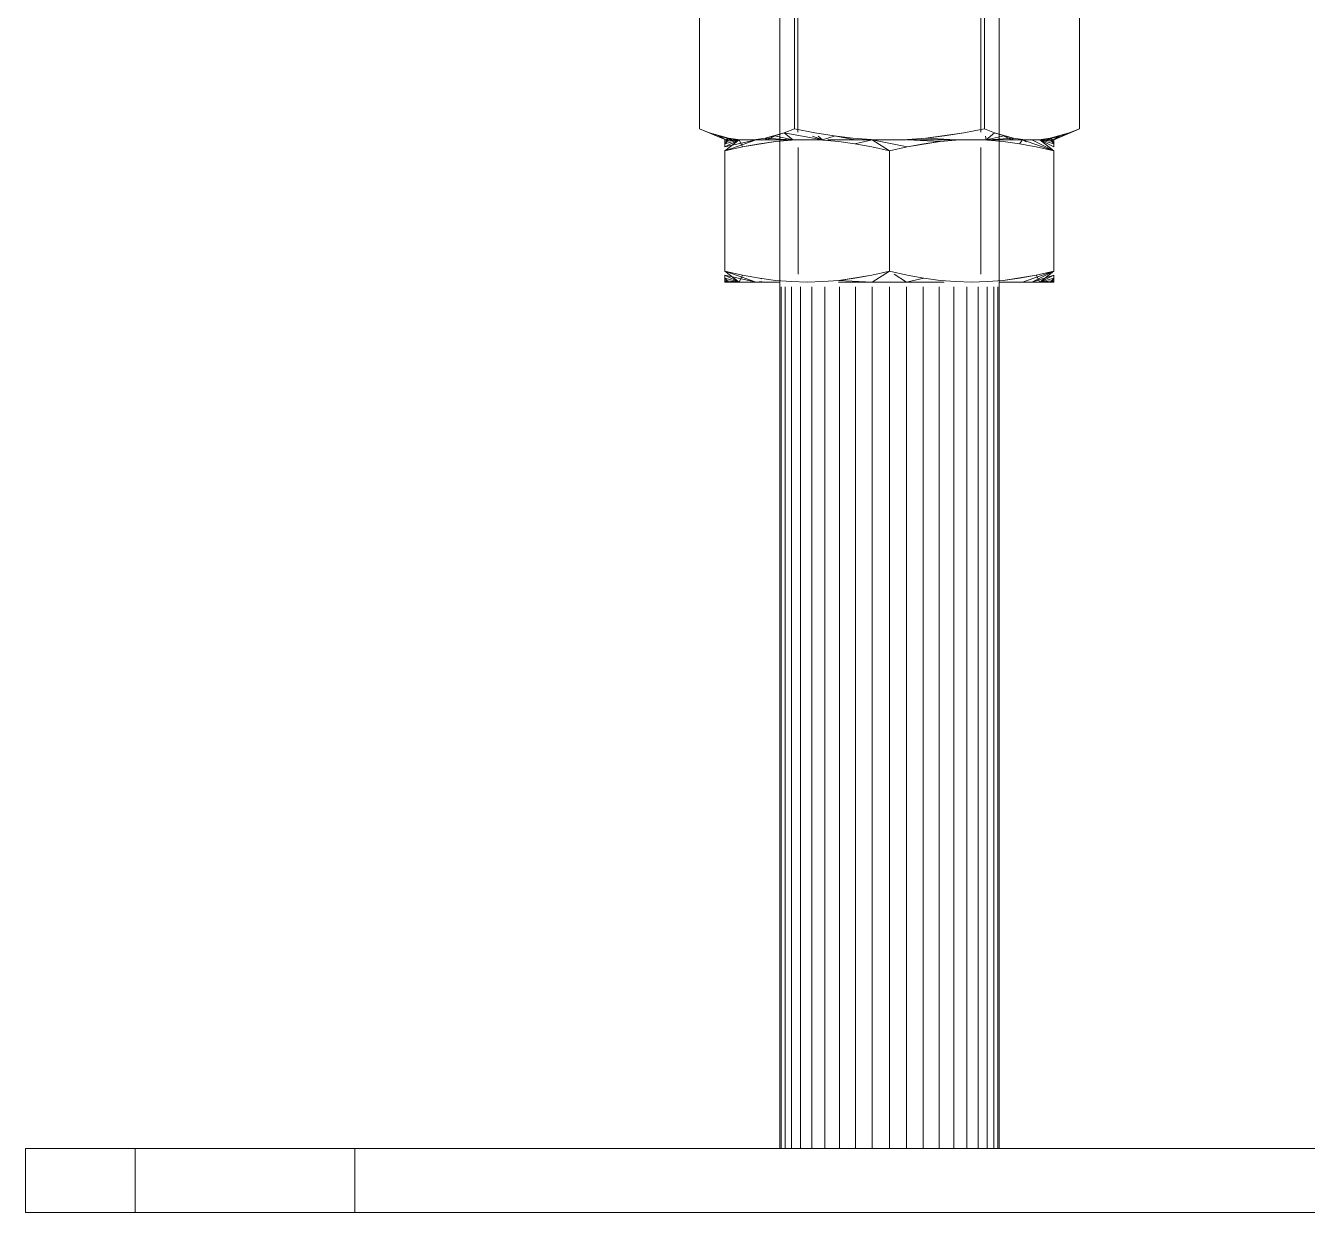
# Model space of a CAD drawing. Header units: centimetres. Extents: x -336 to 16318, y -437 to 1921.
# Drawn here: x 5745.59 to 5753.01, y 94.14 to 101.01 of the extents above; entities that cross this region are included whole.
import ezdxf

# ---------------------------------------------------------------- set-up
doc = ezdxf.new("R2010")
doc.units = ezdxf.units.CM
doc.layers.add('M-EQPM', color=7, linetype='Continuous', lineweight=9)

# ---------------------------------------------------------------- blocks, each defined once
blk = doc.blocks.new('EQ-07-007 - EQ-07-007_dwg_Agrupar_751-1591879-Section 6')
at = {"layer": 'M-EQPM', "color": 136, "true_color": 0x007f7f}
for p, q in [((5749.8175, 100.3472), (5749.6356, 100.2843)), ((5749.7179, 100.3472), (5749.6356, 100.2843)), ((5749.6564, 100.3472), (5749.6356, 100.3472)), ((5749.6356, 100.3472), (5749.6564, 100.3472)), ((5749.6356, 100.3472), (5749.6356, 100.3448)), ((5749.6356, 100.3472), (5749.6356, 100.3448)), ((5749.7179, 100.3472), (5749.6356, 100.2843)), ((5749.8175, 100.3472), (5749.6356, 100.2843)), ((5749.6356, 100.2843), (5749.8175, 100.3472)), ((5749.6356, 100.2843), (5749.8175, 100.3472)), ((5749.6356, 100.3373), (5749.6356, 100.3448)), ((5749.6356, 100.3373), (5749.6356, 100.3448)), ((5749.6356, 100.3074), (5749.6356, 100.3373)), ((5749.6356, 100.325), (5749.6356, 100.3373)), ((5749.6356, 100.3074), (5749.6356, 100.325)), ((5749.7179, 100.3472), (5749.6564, 100.3472)), ((5749.6564, 100.3472), (5749.7179, 100.3472)), ((5749.8175, 100.3472), (5749.7179, 100.3472)), ((5749.7179, 100.3472), (5749.8175, 100.3472)), ((5749.7179, 100.3472), (5749.8175, 100.3472)), ((5749.9508, 100.3472), (5749.8175, 100.3472)), ((5749.9508, 100.3472), (5749.8175, 100.3472)), ((5749.8175, 100.3472), (5749.8495, 100.3444)), ((5751.2254, 100.3472), (5751.3587, 100.3472)), ((5751.3587, 100.3472), (5751.2254, 100.3472)), ((5751.3587, 100.3472), (5751.5406, 100.2843)), ((5751.413, 100.3472), (5751.3587, 100.3472)), ((5751.3587, 100.3472), (5751.4582, 100.3472)), ((5751.4582, 100.3472), (5751.413, 100.3472)), ((5751.413, 100.3472), (5751.5406, 100.2843)), ((5751.413, 100.3472), (5751.5406, 100.2843)), ((5751.4582, 100.3472), (5751.5198, 100.3472)), ((5751.4582, 100.3472), (5751.5406, 100.2843)), ((5751.5198, 100.3472), (5751.4582, 100.3472)), ((5751.4582, 100.3472), (5751.5406, 100.2843)), ((5751.5198, 100.3472), (5751.5406, 100.3472)), ((5751.5406, 100.3472), (5751.5198, 100.3472)), ((5751.5406, 100.3472), (5751.5406, 100.3448)), ((5751.5406, 100.3472), (5751.5406, 100.3448)), ((5751.5406, 100.3373), (5751.5406, 100.3448)), ((5751.5406, 100.3373), (5751.5406, 100.3448)), ((5751.5406, 100.3074), (5751.5406, 100.3373)), ((5751.5406, 100.325), (5751.5406, 100.3373)), ((5751.5406, 100.3074), (5751.5406, 100.325)), ((5749.8175, 99.524), (5749.6356, 99.5869)), ((5749.7179, 99.524), (5749.6356, 99.5869)), ((5751.3587, 99.524), (5751.5406, 99.5869)), ((5751.413, 99.524), (5751.5406, 99.5869)), ((5751.413, 99.524), (5751.5406, 99.5869)), ((5751.4582, 99.524), (5751.5406, 99.5869)), ((5749.7179, 99.524), (5749.6356, 99.5638)), ((5749.6356, 99.5638), (5749.6356, 99.5339)), ((5749.6356, 99.5462), (5749.6356, 99.5638)), ((5749.8175, 99.524), (5749.6356, 99.5638)), ((5749.6356, 99.5339), (5749.6356, 99.5462)), ((5749.6356, 99.5265), (5749.6356, 99.5339)), ((5749.6356, 99.5265), (5749.6356, 99.5339)), ((5749.6356, 99.524), (5749.6356, 99.5265)), ((5749.6356, 99.524), (5749.6356, 99.5265)), ((5749.6564, 99.524), (5749.6356, 99.524)), ((5749.6356, 99.524), (5749.6564, 99.524)), ((5749.7179, 99.524), (5749.6564, 99.524)), ((5749.6564, 99.524), (5749.7179, 99.524)), ((5749.7179, 99.524), (5749.7382, 99.5638)), ((5749.8175, 99.524), (5749.7179, 99.524)), ((5749.7179, 99.524), (5749.8175, 99.524)), ((5749.8175, 99.524), (5749.8495, 99.5268)), ((5749.9508, 99.524), (5749.8175, 99.524)), ((5749.8175, 99.524), (5749.9508, 99.524)), ((5751.2254, 99.524), (5751.3587, 99.524)), ((5751.3587, 99.524), (5751.2254, 99.524)), ((5751.3587, 99.524), (5751.4582, 99.524)), ((5751.413, 99.524), (5751.3587, 99.524)), ((5751.413, 99.524), (5751.5406, 99.5638)), ((5751.4582, 99.524), (5751.413, 99.524)), ((5751.4582, 99.524), (5751.438, 99.5638)), ((5751.4582, 99.524), (5751.5198, 99.524)), ((5751.5198, 99.524), (5751.4582, 99.524)), ((5751.5198, 99.524), (5751.5406, 99.524)), ((5751.5406, 99.524), (5751.5198, 99.524)), ((5751.5406, 99.5638), (5751.5406, 99.5339)), ((5751.5406, 99.5462), (5751.5406, 99.5638)), ((5751.5406, 99.5462), (5751.5406, 99.5638)), ((5751.5406, 99.5339), (5751.5406, 99.5462)), ((5751.5406, 99.5265), (5751.5406, 99.5339)), ((5751.5406, 99.5265), (5751.5406, 99.5339)), ((5751.5406, 99.524), (5751.5406, 99.5265)), ((5751.5406, 99.524), (5751.5406, 99.5265))]:
    blk.add_line(p, q, dxfattribs=at)
at = {"layer": 'M-EQPM', "color": 136, "true_color": 0x007f7f, "flags": 128}
for points in [[(5749.6356, 100.3373), (5749.6356, 100.3447), (5749.6564, 100.3472)], [(5749.6356, 100.325), (5749.6356, 100.3373), (5749.7179, 100.3472), (5749.6356, 100.325), (5749.6356, 100.3074), (5749.7179, 100.3472), (5749.6356, 100.2843)], [(5749.9508, 100.3472), (5749.8175, 100.3472), (5749.7179, 100.3472), (5749.6564, 100.3472), (5749.6356, 100.3472), (5749.6564, 100.3472), (5749.7179, 100.3472), (5749.8175, 100.3472), (5749.9508, 100.3472)], [(5749.8175, 100.3472), (5749.7179, 100.3472), (5749.6356, 100.3074)], [(5749.6356, 100.2843), (5749.7179, 100.3472), (5749.6356, 100.325), (5749.6564, 100.3472), (5749.6356, 100.3373), (5749.6356, 100.325), (5749.6356, 100.3074)], [(5749.6356, 100.3447), (5749.6356, 100.3373), (5749.6564, 100.3472), (5749.6356, 100.3447), (5749.6356, 100.3472), (5749.6356, 100.3447)], [(5751.2254, 100.3472), (5751.3587, 100.3472), (5751.4582, 100.3472), (5751.5198, 100.3472), (5751.5406, 100.3472), (5751.5198, 100.3472), (5751.4582, 100.3472), (5751.413, 100.3472), (5751.3587, 100.3472), (5751.2254, 100.3472)], [(5751.5406, 100.325), (5751.5406, 100.3373), (5751.4582, 100.3472), (5751.5406, 100.325), (5751.5406, 100.3074), (5751.4582, 100.3472), (5751.5406, 100.2843), (5751.3587, 100.3472), (5751.4582, 100.3472)], [(5751.5406, 100.3373), (5751.5406, 100.3447), (5751.5198, 100.3472)], [(5751.5406, 100.3447), (5751.5406, 100.3373), (5751.5198, 100.3472), (5751.5406, 100.3447), (5751.5406, 100.3472), (5751.5406, 100.3447)], [(5749.6356, 99.5869), (5749.7179, 99.524), (5749.7382, 99.5638)], [(5749.6356, 99.5462), (5749.6356, 99.5339), (5749.7179, 99.524), (5749.6356, 99.5462), (5749.6356, 99.5638), (5749.8175, 99.524), (5749.6356, 99.5869)], [(5751.413, 99.524), (5751.5406, 99.5869), (5751.3587, 99.524)], [(5751.438, 99.5638), (5751.4582, 99.524), (5751.5406, 99.5869)], [(5749.6356, 99.5638), (5749.7179, 99.524), (5749.6356, 99.5462), (5749.6564, 99.524)], [(5749.6356, 99.5339), (5749.6356, 99.5265), (5749.6564, 99.524), (5749.6356, 99.5339), (5749.6356, 99.5462), (5749.6356, 99.5638)], [(5749.6356, 99.5265), (5749.6356, 99.5339), (5749.6564, 99.524), (5749.6356, 99.5265), (5749.6356, 99.524), (5749.6356, 99.5265)], [(5749.9508, 99.524), (5749.8175, 99.524), (5749.7179, 99.524), (5749.6564, 99.524), (5749.6356, 99.524), (5749.6564, 99.524), (5749.7179, 99.524), (5749.8175, 99.524), (5749.9508, 99.524)], [(5749.8175, 99.524), (5749.7179, 99.524), (5749.7382, 99.5638)], [(5751.438, 99.5638), (5751.4582, 99.524), (5751.3587, 99.524), (5751.2254, 99.524)], [(5751.2254, 99.524), (5751.3587, 99.524), (5751.413, 99.524), (5751.4582, 99.524), (5751.5198, 99.524), (5751.5406, 99.524), (5751.5198, 99.524), (5751.4582, 99.524), (5751.3587, 99.524)], [(5751.5406, 99.5638), (5751.413, 99.524), (5751.3587, 99.524)], [(5751.4582, 99.524), (5751.5406, 99.5638), (5751.5406, 99.5462), (5751.4582, 99.524), (5751.5406, 99.5339), (5751.5406, 99.5462)], [(5751.5406, 99.5638), (5751.4582, 99.524), (5751.5406, 99.5462), (5751.5198, 99.524), (5751.5406, 99.5339), (5751.5406, 99.5462)], [(5751.5406, 99.5339), (5751.5406, 99.5265), (5751.5198, 99.524)], [(5751.5406, 99.5265), (5751.5406, 99.5339), (5751.5198, 99.524), (5751.5406, 99.5265), (5751.5406, 99.524), (5751.5406, 99.5265)]]:
    blk.add_lwpolyline(points, dxfattribs=at)
for points in [[(5751.5406, 100.2843), (5751.4582, 100.3472), (5751.413, 100.3472)], [(5751.5406, 100.3074), (5751.4582, 100.3472), (5751.5406, 100.325), (5751.5198, 100.3472), (5751.5406, 100.3373), (5751.5406, 100.325)], [(5749.6356, 99.5638), (5749.8175, 99.524), (5749.7179, 99.524)]]:
    blk.add_lwpolyline(points, close=True, dxfattribs=at)
blk = doc.blocks.new('EQ-07-007 - EQ-07-007_dwg_Agrupar_746-1591882-Section 6')
at = {"layer": 'M-EQPM', "color": 253, "true_color": 0x999999}
for p, q in [((5745.5881, 94.1405), (5745.5881, 94.5105)), ((5745.5881, 94.5105), (5755.5881, 94.5105)), ((5755.5881, 94.5105), (5745.5881, 94.5105)), ((5746.2309, 94.5105), (5746.2231, 94.5105)), ((5746.2309, 94.5105), (5746.2231, 94.5105)), ((5746.2231, 94.1405), (5746.2231, 94.5105)), ((5747.4931, 94.5105), (5747.4853, 94.5105)), ((5747.4931, 94.5105), (5747.4853, 94.5105)), ((5747.4931, 94.5105), (5747.4931, 94.1405)), ((5745.5881, 94.1405), (5755.5881, 94.1405)), ((5746.2309, 94.1405), (5746.2231, 94.1405)), ((5746.2309, 94.1405), (5746.2231, 94.1405)), ((5747.4853, 94.1405), (5747.4931, 94.1405)), ((5747.4931, 94.1405), (5747.4853, 94.1405))]:
    blk.add_line(p, q, dxfattribs=at)
at = {"layer": 'M-EQPM', "color": 253, "true_color": 0x999999, "flags": 128}
for points in [[(5755.5881, 94.1405), (5755.5881, 94.5105), (5745.5881, 94.5105), (5745.5881, 94.1405)], [(5745.5881, 94.5105), (5745.5881, 94.1405), (5755.5881, 94.1405), (5745.5881, 94.1405)]]:
    blk.add_lwpolyline(points, dxfattribs=at)
blk = doc.blocks.new('EQ-07-007 - EQ-07-007_dwg_Agrupar_748-1591883-Section 6')
at = {"layer": 'M-EQPM', "color": 136, "true_color": 0x007f7f}
for p, q in [((5749.7179, 100.3472), (5749.6356, 100.2843)), ((5749.6564, 100.3472), (5749.6356, 100.3472)), ((5749.6356, 100.3472), (5749.6564, 100.3472)), ((5749.6356, 100.3472), (5749.6356, 100.3448)), ((5749.6356, 100.3472), (5749.6356, 100.3448)), ((5749.7179, 100.3472), (5749.6356, 100.3074)), ((5749.8175, 100.3472), (5749.6356, 100.2843)), ((5749.8175, 100.3472), (5749.6356, 100.3074)), ((5749.6356, 100.3373), (5749.6356, 100.3448)), ((5749.6356, 100.3373), (5749.6356, 100.3448)), ((5749.6356, 100.3074), (5749.6356, 100.3373)), ((5749.6356, 100.325), (5749.6356, 100.3373)), ((5749.6356, 100.3074), (5749.6356, 100.325)), ((5749.6356, 100.325), (5749.6356, 100.3074)), ((5749.7179, 100.3472), (5749.6564, 100.3472)), ((5749.6564, 100.3472), (5749.7179, 100.3472)), ((5749.8175, 100.3472), (5749.7179, 100.3472)), ((5749.7179, 100.3472), (5749.8175, 100.3472)), ((5749.7179, 100.3472), (5749.7382, 100.3074)), ((5749.7382, 100.3074), (5749.9289, 100.3373)), ((5749.9508, 100.3472), (5749.8175, 100.3472)), ((5749.8175, 100.3472), (5749.9508, 100.3472)), ((5749.8495, 100.3444), (5749.8175, 100.3472)), ((5749.8353, 100.325), (5749.9289, 100.3373)), ((5750.0205, 100.3448), (5749.9289, 100.3373)), ((5750.0205, 100.3447), (5749.9289, 100.3373)), ((5750.1118, 100.3472), (5750.0205, 100.3448)), ((5750.1118, 100.3472), (5750.2032, 100.3448)), ((5750.2948, 100.3373), (5750.2032, 100.3448)), ((5750.2948, 100.3373), (5750.2032, 100.3447)), ((5750.4826, 100.3472), (5750.2938, 100.3472)), ((5750.2938, 100.3472), (5750.4826, 100.3472)), ((5750.3884, 100.325), (5750.2948, 100.3373)), ((5750.3884, 100.325), (5750.4885, 100.3472)), ((5750.4855, 100.3074), (5750.3884, 100.325)), ((5750.4885, 100.3472), (5750.5881, 100.2843)), ((5750.4885, 100.3472), (5750.6877, 100.3472)), ((5750.4885, 100.3472), (5750.6907, 100.3074)), ((5750.6907, 100.3074), (5750.8814, 100.3373)), ((5750.8824, 100.3472), (5750.6936, 100.3472)), ((5750.6936, 100.3472), (5750.8824, 100.3472)), ((5750.8158, 100.3472), (5750.9058, 100.3472)), ((5750.8158, 100.3472), (5750.9058, 100.3472)), ((5750.973, 100.3448), (5750.8814, 100.3373)), ((5750.973, 100.3447), (5750.8814, 100.3373)), ((5751.0643, 100.3472), (5750.973, 100.3448)), ((5751.0643, 100.3472), (5751.1557, 100.3448)), ((5751.2473, 100.3373), (5751.1557, 100.3448)), ((5751.2473, 100.3373), (5751.1557, 100.3447)), ((5751.2254, 100.3472), (5751.3587, 100.3472)), ((5751.3587, 100.3472), (5751.2254, 100.3472)), ((5751.3409, 100.325), (5751.2473, 100.3373)), ((5751.3587, 100.3472), (5751.3409, 100.325)), ((5751.438, 100.3074), (5751.3409, 100.325)), ((5751.3587, 100.3472), (5751.5406, 100.2843)), ((5751.413, 100.3472), (5751.3587, 100.3472)), ((5751.3587, 100.3472), (5751.4582, 100.3472)), ((5751.3803, 100.3364), (5751.3587, 100.3472)), ((5751.4582, 100.3472), (5751.413, 100.3472)), ((5751.413, 100.3472), (5751.5406, 100.2843)), ((5751.413, 100.3472), (5751.5406, 100.2843)), ((5751.4582, 100.3472), (5751.5198, 100.3472)), ((5751.4582, 100.3472), (5751.5406, 100.2843)), ((5751.5198, 100.3472), (5751.4582, 100.3472)), ((5751.4582, 100.3472), (5751.5406, 100.2843)), ((5751.5198, 100.3472), (5751.5406, 100.3472)), ((5751.5406, 100.3472), (5751.5198, 100.3472)), ((5751.5406, 100.3472), (5751.5406, 100.3448)), ((5751.5406, 100.3472), (5751.5406, 100.3448)), ((5751.5406, 100.3373), (5751.5406, 100.3448)), ((5751.5406, 100.3373), (5751.5406, 100.3448)), ((5751.5406, 100.3074), (5751.5406, 100.3373)), ((5751.5406, 100.325), (5751.5406, 100.3373)), ((5751.5406, 100.3074), (5751.5406, 100.325)), ((5749.6356, 100.2843), (5749.7382, 100.3074)), ((5749.6356, 99.5869), (5749.6356, 100.2843)), ((5750.0592, 100.3021), (5750.0592, 99.5692)), ((5750.5881, 100.2843), (5750.4855, 100.3074)), ((5750.5881, 100.2843), (5750.6907, 100.3074)), ((5750.5881, 99.5869), (5750.5881, 100.2843)), ((5751.117, 100.3021), (5751.117, 99.5692)), ((5751.5406, 100.2843), (5751.438, 100.3074)), ((5751.5406, 100.2843), (5751.438, 100.3074)), ((5751.5406, 99.5869), (5751.5406, 100.2843)), ((5749.8175, 99.524), (5749.6356, 99.5869)), ((5749.7179, 99.524), (5749.6356, 99.5869)), ((5749.7179, 99.524), (5749.6356, 99.5869)), ((5749.6356, 99.5869), (5749.7382, 99.5638)), ((5750.5881, 99.5869), (5750.4855, 99.5638)), ((5750.4885, 99.524), (5750.5881, 99.5869)), ((5750.5881, 99.5869), (5750.6907, 99.5638)), ((5750.6877, 99.524), (5750.6149, 99.57)), ((5751.3587, 99.524), (5751.5406, 99.5869)), ((5751.413, 99.524), (5751.5406, 99.5869)), ((5751.413, 99.524), (5751.5406, 99.5869)), ((5751.5406, 99.5869), (5751.438, 99.5638)), ((5751.4582, 99.524), (5751.5406, 99.5869)), ((5749.6356, 99.5339), (5749.6356, 99.5638)), ((5749.6356, 99.5462), (5749.6356, 99.5638)), ((5749.6356, 99.5339), (5749.6356, 99.5462)), ((5749.6356, 99.5265), (5749.6356, 99.5339)), ((5749.6356, 99.5265), (5749.6356, 99.5339)), ((5749.6356, 99.524), (5749.6356, 99.5265)), ((5749.6356, 99.524), (5749.6356, 99.5265)), ((5749.6564, 99.524), (5749.6356, 99.524)), ((5749.6356, 99.524), (5749.6564, 99.524)), ((5749.7179, 99.524), (5749.6564, 99.524)), ((5749.6564, 99.524), (5749.7179, 99.524)), ((5749.7179, 99.524), (5749.7382, 99.5638)), ((5749.8175, 99.524), (5749.7179, 99.524)), ((5749.7179, 99.524), (5749.8175, 99.524)), ((5749.7179, 99.524), (5749.8175, 99.524)), ((5749.8353, 99.5462), (5749.7382, 99.5638)), ((5749.8175, 99.524), (5749.8495, 99.5268)), ((5749.9508, 99.524), (5749.8175, 99.524)), ((5749.8175, 99.524), (5749.9508, 99.524)), ((5749.9289, 99.5339), (5749.8353, 99.5462)), ((5749.8353, 99.5462), (5749.8495, 99.5435)), ((5750.0205, 99.5265), (5749.9289, 99.5339)), ((5749.9289, 99.5339), (5750.0205, 99.5265)), ((5750.1118, 99.524), (5750.0205, 99.5265)), ((5750.1118, 99.524), (5750.2032, 99.5265)), ((5750.2948, 99.5339), (5750.2032, 99.5265)), ((5750.2032, 99.5265), (5750.2948, 99.5339)), ((5750.2938, 99.524), (5750.4885, 99.524)), ((5750.4855, 99.5638), (5750.2948, 99.5339)), ((5750.3884, 99.5462), (5750.2948, 99.5339)), ((5750.2948, 99.5339), (5750.4885, 99.524)), ((5750.4237, 99.524), (5750.3297, 99.524)), ((5750.4237, 99.524), (5750.3297, 99.524)), ((5750.3884, 99.5462), (5750.4855, 99.5638)), ((5750.5217, 99.524), (5750.4237, 99.524)), ((5750.5217, 99.524), (5750.4237, 99.524)), ((5750.6877, 99.524), (5750.4885, 99.524)), ((5750.4885, 99.524), (5750.6877, 99.524)), ((5750.5217, 99.524), (5750.6213, 99.524)), ((5750.6213, 99.524), (5750.5217, 99.524)), ((5750.6213, 99.524), (5750.7202, 99.524)), ((5750.7202, 99.524), (5750.6213, 99.524)), ((5750.6877, 99.524), (5750.8824, 99.524)), ((5750.7878, 99.5462), (5750.6907, 99.5638)), ((5750.7878, 99.5462), (5750.6907, 99.5638)), ((5750.7202, 99.524), (5750.8158, 99.524)), ((5750.8158, 99.524), (5750.7202, 99.524)), ((5750.8814, 99.5339), (5750.7878, 99.5462)), ((5750.8814, 99.5339), (5750.7878, 99.5462)), ((5750.8158, 99.524), (5750.9058, 99.524)), ((5750.9058, 99.524), (5750.8158, 99.524)), ((5750.973, 99.5265), (5750.8814, 99.5339)), ((5750.8814, 99.5339), (5750.973, 99.5265)), ((5751.0643, 99.524), (5750.973, 99.5265)), ((5751.0643, 99.524), (5751.1557, 99.5265)), ((5751.2473, 99.5339), (5751.1557, 99.5265)), ((5751.1557, 99.5265), (5751.2473, 99.5339)), ((5751.2254, 99.524), (5751.3587, 99.524)), ((5751.3587, 99.524), (5751.2254, 99.524)), ((5751.438, 99.5638), (5751.2473, 99.5339)), ((5751.3409, 99.5462), (5751.2473, 99.5339)), ((5751.3587, 99.524), (5751.4582, 99.524)), ((5751.413, 99.524), (5751.3587, 99.524)), ((5751.413, 99.524), (5751.5406, 99.5638)), ((5751.4582, 99.524), (5751.413, 99.524)), ((5751.4582, 99.524), (5751.438, 99.5638)), ((5751.4582, 99.524), (5751.5198, 99.524)), ((5751.5198, 99.524), (5751.4582, 99.524)), ((5751.5198, 99.524), (5751.5406, 99.524)), ((5751.5406, 99.524), (5751.5198, 99.524)), ((5751.5406, 99.5638), (5751.5406, 99.5339)), ((5751.5406, 99.5462), (5751.5406, 99.5638)), ((5751.5406, 99.5462), (5751.5406, 99.5638)), ((5751.5406, 99.5339), (5751.5406, 99.5462)), ((5751.5406, 99.5265), (5751.5406, 99.5339)), ((5751.5406, 99.5265), (5751.5406, 99.5339)), ((5751.5406, 99.524), (5751.5406, 99.5265)), ((5751.5406, 99.524), (5751.5406, 99.5265))]:
    blk.add_line(p, q, dxfattribs=at)
at = {"layer": 'M-EQPM', "color": 136, "true_color": 0x007f7f, "flags": 128}
for points in [[(5749.6356, 100.3074), (5749.7179, 100.3472), (5749.6356, 100.325), (5749.6564, 100.3472), (5749.6356, 100.3373), (5749.6356, 100.325)], [(5749.6356, 100.3373), (5749.6356, 100.3447), (5749.6564, 100.3472)], [(5749.9508, 100.3472), (5749.8175, 100.3472), (5749.7179, 100.3472), (5749.6564, 100.3472), (5749.6356, 100.3472), (5749.6564, 100.3472), (5749.7179, 100.3472), (5749.8175, 100.3472), (5749.9508, 100.3472)], [(5749.6356, 100.325), (5749.6356, 100.3373), (5749.7179, 100.3472), (5749.6356, 100.325), (5749.6356, 100.3074), (5749.8175, 100.3472), (5749.6356, 100.2843)], [(5749.8353, 100.325), (5749.7382, 100.3074), (5749.7179, 100.3472), (5749.6356, 100.2843), (5749.7382, 100.3074), (5749.7179, 100.3472), (5749.8175, 100.3472)], [(5749.6356, 100.3447), (5749.6356, 100.3373), (5749.6564, 100.3472), (5749.6356, 100.3447), (5749.6356, 100.3472), (5749.6356, 100.3447)], [(5750.0205, 100.3447), (5750.1118, 100.3472), (5750.2032, 100.3447)], [(5750.2948, 100.3373), (5750.3884, 100.325), (5750.4855, 100.3074)], [(5750.4885, 100.3472), (5750.6907, 100.3074), (5750.5881, 100.2843), (5750.4885, 100.3472), (5750.6907, 100.3074), (5750.7878, 100.325)], [(5750.6936, 100.3469), (5750.8814, 100.3373), (5750.7878, 100.325)], [(5750.973, 100.3447), (5751.0643, 100.3472), (5751.1557, 100.3447)], [(5751.2254, 100.3472), (5751.3587, 100.3472), (5751.4582, 100.3472), (5751.5198, 100.3472), (5751.5406, 100.3472), (5751.5198, 100.3472), (5751.4582, 100.3472), (5751.413, 100.3472), (5751.3587, 100.3472), (5751.2254, 100.3472)], [(5751.2473, 100.3373), (5751.3409, 100.325), (5751.438, 100.3074)], [(5751.3803, 100.3364), (5751.3587, 100.3472), (5751.3409, 100.325)], [(5751.5406, 100.325), (5751.5406, 100.3373), (5751.4582, 100.3472), (5751.5406, 100.325), (5751.5406, 100.3074), (5751.4582, 100.3472), (5751.5406, 100.2843), (5751.3587, 100.3472), (5751.4582, 100.3472)], [(5751.5406, 100.3373), (5751.5406, 100.3447), (5751.5198, 100.3472)], [(5751.5406, 100.3447), (5751.5406, 100.3373), (5751.5198, 100.3472), (5751.5406, 100.3447), (5751.5406, 100.3472), (5751.5406, 100.3447)], [(5749.7382, 100.3074), (5749.6356, 100.2843), (5749.6356, 99.5869)], [(5749.7382, 99.5638), (5749.6356, 99.5869), (5749.6356, 100.2843)], [(5750.4855, 100.3074), (5750.5881, 100.2843), (5750.6907, 100.3074)], [(5750.6907, 99.5638), (5750.5881, 99.5869), (5750.5881, 100.2843), (5750.5881, 99.5869)], [(5751.438, 99.5638), (5751.5406, 99.5869), (5751.5406, 100.2843), (5751.5406, 99.5869)], [(5749.6356, 99.5462), (5749.6356, 99.5339), (5749.7179, 99.524), (5749.6356, 99.5462), (5749.6356, 99.5638), (5749.7179, 99.524), (5749.6356, 99.5869), (5749.8175, 99.524)], [(5749.6356, 99.5869), (5749.7179, 99.524), (5749.7382, 99.5638)], [(5750.4885, 99.524), (5750.5881, 99.5869), (5750.4855, 99.5638)], [(5750.6149, 99.57), (5750.6877, 99.524), (5750.7878, 99.5462)], [(5751.3409, 99.5462), (5751.438, 99.5638), (5751.4582, 99.524), (5751.5406, 99.5869), (5751.438, 99.5638), (5751.4582, 99.524), (5751.3587, 99.524), (5751.2254, 99.524)], [(5751.413, 99.524), (5751.5406, 99.5869), (5751.3587, 99.524)], [(5749.6564, 99.524), (5749.6356, 99.5462), (5749.7179, 99.524), (5749.6356, 99.5638)], [(5749.6356, 99.5339), (5749.6356, 99.5265), (5749.6564, 99.524), (5749.6356, 99.5339), (5749.6356, 99.5462), (5749.6356, 99.5638)], [(5749.6356, 99.5265), (5749.6356, 99.5339), (5749.6564, 99.524), (5749.6356, 99.5265), (5749.6356, 99.524), (5749.6356, 99.5265)], [(5749.9508, 99.524), (5749.8175, 99.524), (5749.7179, 99.524), (5749.6564, 99.524), (5749.6356, 99.524), (5749.6564, 99.524), (5749.7179, 99.524), (5749.8175, 99.524), (5749.9508, 99.524)], [(5749.8175, 99.524), (5749.7179, 99.524), (5749.7382, 99.5638)], [(5749.9289, 99.5339), (5749.8353, 99.5462), (5749.7382, 99.5638)], [(5750.2032, 99.5265), (5750.1118, 99.524), (5750.0205, 99.5265)], [(5750.8824, 99.524), (5750.6877, 99.524), (5750.4885, 99.524), (5750.2938, 99.524)], [(5751.1557, 99.5265), (5751.0643, 99.524), (5750.973, 99.5265)], [(5751.2254, 99.524), (5751.3587, 99.524), (5751.413, 99.524), (5751.4582, 99.524), (5751.5198, 99.524), (5751.5406, 99.524), (5751.5198, 99.524), (5751.4582, 99.524), (5751.3587, 99.524)], [(5751.5406, 99.5638), (5751.413, 99.524), (5751.3587, 99.524)], [(5751.4582, 99.524), (5751.5406, 99.5638), (5751.5406, 99.5462), (5751.4582, 99.524), (5751.5406, 99.5339), (5751.5406, 99.5462)], [(5751.5406, 99.5638), (5751.4582, 99.524), (5751.5406, 99.5462), (5751.5198, 99.524), (5751.5406, 99.5339), (5751.5406, 99.5462)], [(5751.5406, 99.5339), (5751.5406, 99.5265), (5751.5198, 99.524)], [(5751.5406, 99.5265), (5751.5406, 99.5339), (5751.5198, 99.524), (5751.5406, 99.5265), (5751.5406, 99.524), (5751.5406, 99.5265)]]:
    blk.add_lwpolyline(points, dxfattribs=at)
for points in [[(5749.6356, 100.3074), (5749.8175, 100.3472), (5749.7179, 100.3472)], [(5751.5406, 100.2843), (5751.4582, 100.3472), (5751.413, 100.3472)], [(5751.5406, 100.3074), (5751.4582, 100.3472), (5751.5406, 100.325), (5751.5198, 100.3472), (5751.5406, 100.3373), (5751.5406, 100.325)]]:
    blk.add_lwpolyline(points, close=True, dxfattribs=at)
blk = doc.blocks.new('EQ-07-007 - EQ-07-007_dwg_Agrupar_747-1591886-Section 6')
at = {"layer": 'M-EQPM', "color": 136, "true_color": 0x007f7f}
for p, q in [((5749.9531, 101.1705), (5749.9531, 94.5105)), ((5751.2231, 101.1705), (5751.2231, 94.5105)), ((5749.9531, 99.4969), (5749.9531, 94.5105)), ((5749.9531, 94.5105), (5749.9531, 99.4969)), ((5749.9609, 99.4969), (5749.9609, 94.5105)), ((5749.9609, 94.5105), (5749.9609, 99.4969)), ((5749.9609, 99.4969), (5749.9609, 94.5105)), ((5749.9842, 99.4969), (5749.9842, 94.5105)), ((5749.9842, 94.5105), (5749.9842, 99.4969)), ((5749.9842, 99.4969), (5749.9842, 94.5105)), ((5750.0223, 99.4969), (5750.0223, 94.5105)), ((5750.0223, 94.5105), (5750.0223, 99.4969)), ((5750.0223, 99.4969), (5750.0223, 94.5105)), ((5750.0744, 99.4969), (5750.0744, 94.5105)), ((5750.0744, 94.5105), (5750.0744, 99.4969)), ((5750.0744, 99.4969), (5750.0744, 94.5105)), ((5750.1391, 99.4969), (5750.1391, 94.5105)), ((5750.1391, 99.4969), (5750.1391, 94.5105)), ((5750.1391, 94.5105), (5750.1391, 99.4969)), ((5750.2149, 99.4969), (5750.2149, 94.5105)), ((5750.2149, 94.5105), (5750.2149, 99.4969)), ((5750.2149, 99.4969), (5750.2149, 94.5105)), ((5750.2998, 99.4969), (5750.2998, 94.5105)), ((5750.2998, 94.5105), (5750.2998, 99.4969)), ((5750.2998, 99.4969), (5750.2998, 94.5105)), ((5750.3919, 99.4969), (5750.3919, 94.5105)), ((5750.3919, 99.4969), (5750.3919, 94.5105)), ((5750.3919, 94.5105), (5750.3919, 99.4969)), ((5750.4888, 99.4969), (5750.4888, 94.5105)), ((5750.4888, 94.5105), (5750.4888, 99.4969)), ((5750.4888, 99.4969), (5750.4888, 94.5105)), ((5750.5881, 99.4969), (5750.5881, 94.5105)), ((5750.5881, 99.4969), (5750.5881, 94.5105)), ((5750.5881, 94.5105), (5750.5881, 99.4969)), ((5750.6874, 99.4969), (5750.6874, 94.5105)), ((5750.6874, 94.5105), (5750.6874, 99.4969)), ((5750.6874, 99.4969), (5750.6874, 94.5105)), ((5750.7843, 99.4969), (5750.7843, 94.5105)), ((5750.7843, 94.5105), (5750.7843, 99.4969)), ((5750.7843, 99.4969), (5750.7843, 94.5105)), ((5750.8764, 99.4969), (5750.8764, 94.5105)), ((5750.8764, 99.4969), (5750.8764, 94.5105)), ((5750.8764, 94.5105), (5750.8764, 99.4969)), ((5750.9613, 99.4969), (5750.9613, 94.5105)), ((5750.9613, 94.5105), (5750.9613, 99.4969)), ((5750.9613, 99.4969), (5750.9613, 94.5105)), ((5751.0371, 99.4969), (5751.0371, 94.5105)), ((5751.0371, 99.4969), (5751.0371, 94.5105)), ((5751.0371, 94.5105), (5751.0371, 99.4969)), ((5751.1018, 99.4969), (5751.1018, 94.5105)), ((5751.1018, 94.5105), (5751.1018, 99.4969)), ((5751.1018, 99.4969), (5751.1018, 94.5105)), ((5751.1539, 99.4969), (5751.1539, 94.5105)), ((5751.1539, 94.5105), (5751.1539, 99.4969)), ((5751.1539, 99.4969), (5751.1539, 94.5105)), ((5751.192, 99.4969), (5751.192, 94.5105)), ((5751.192, 99.4969), (5751.192, 94.5105)), ((5751.192, 99.4969), (5751.192, 94.5105)), ((5751.2153, 99.4969), (5751.2153, 94.5105)), ((5751.2153, 94.5105), (5751.2153, 99.4969)), ((5751.2153, 94.5105), (5751.2153, 99.4969)), ((5751.2231, 99.4969), (5751.2231, 94.5105)), ((5751.2231, 99.4969), (5751.2231, 94.5105))]:
    blk.add_line(p, q, dxfattribs=at)
blk = doc.blocks.new('EQ-07-007 - EQ-07-007_dwg_Agrupar_752-1591887-Section 6')
at = {"layer": 'M-EQPM', "color": 136, "true_color": 0x007f7f}
for p, q in [((5749.6408, 101.1705), (5749.4882, 101.1075)), ((5749.4882, 101.1075), (5749.5475, 101.1307)), ((5749.4882, 101.1075), (5749.5475, 101.1307)), ((5749.6408, 101.1705), (5749.5475, 101.1307)), ((5749.6408, 101.1705), (5749.5475, 101.1307)), ((5749.5475, 101.1307), (5749.6576, 101.1606)), ((5749.5475, 101.1307), (5749.6036, 101.1482)), ((5749.6036, 101.1482), (5749.5475, 101.1307)), ((5749.6036, 101.1482), (5749.6576, 101.1606)), ((5749.6576, 101.1606), (5749.7105, 101.168)), ((5749.6576, 101.1606), (5749.7105, 101.168)), ((5749.6576, 101.1606), (5749.7105, 101.168)), ((5749.8689, 101.1606), (5749.816, 101.168)), ((5749.8689, 101.1606), (5749.816, 101.168)), ((5749.8689, 101.1606), (5749.816, 101.168)), ((5749.9229, 101.1482), (5749.8689, 101.1606)), ((5749.979, 101.1307), (5749.8689, 101.1606)), ((5749.8803, 101.1705), (5749.9229, 101.1482)), ((5749.979, 101.1307), (5749.9229, 101.1482)), ((5749.9229, 101.1482), (5749.979, 101.1307)), ((5751.1972, 101.1307), (5751.3073, 101.1606)), ((5751.1972, 101.1307), (5751.2533, 101.1482)), ((5751.2533, 101.1482), (5751.1972, 101.1307)), ((5751.2533, 101.1482), (5751.1972, 101.1307)), ((5751.2533, 101.1482), (5751.3073, 101.1606)), ((5751.3073, 101.1606), (5751.3602, 101.168)), ((5751.3073, 101.1606), (5751.3602, 101.168)), ((5751.3073, 101.1606), (5751.3602, 101.168)), ((5751.5186, 101.1606), (5751.4657, 101.168)), ((5751.5186, 101.1606), (5751.4657, 101.168)), ((5751.5186, 101.1606), (5751.4657, 101.168)), ((5751.6287, 101.1307), (5751.5186, 101.1606)), ((5751.5726, 101.1482), (5751.5186, 101.1606)), ((5751.5354, 101.1705), (5751.688, 101.1075)), ((5751.688, 101.1075), (5751.5354, 101.1705)), ((5751.5406, 101.1705), (5751.6287, 101.1307)), ((5751.5406, 101.1705), (5751.688, 101.1075)), ((5751.6287, 101.1307), (5751.5726, 101.1482)), ((5751.688, 101.1075), (5751.6287, 101.1307)), ((5751.6287, 101.1307), (5751.688, 101.1075)), ((5749.6408, 100.3472), (5749.4882, 100.4102)), ((5749.6408, 100.3472), (5749.4882, 100.4102)), ((5749.4882, 100.4102), (5749.5475, 100.387)), ((5749.4882, 100.4102), (5749.5475, 100.387)), ((5749.4882, 100.4102), (5749.5475, 100.387)), ((5749.6036, 100.3695), (5749.5475, 100.387)), ((5749.6576, 100.3571), (5749.5475, 100.387)), ((5749.6036, 100.3695), (5749.5475, 100.387)), ((5749.979, 100.387), (5749.8689, 100.3571)), ((5749.9229, 100.3695), (5749.979, 100.387)), ((5749.9229, 100.3695), (5749.979, 100.387)), ((5751.2533, 100.3695), (5751.1972, 100.387)), ((5751.3073, 100.3571), (5751.1972, 100.387)), ((5751.2533, 100.3695), (5751.1972, 100.387)), ((5751.6287, 100.387), (5751.5186, 100.3571)), ((5751.5354, 100.3472), (5751.688, 100.4102)), ((5751.5406, 100.3472), (5751.688, 100.4102)), ((5751.5406, 100.3472), (5751.6287, 100.387)), ((5751.5726, 100.3695), (5751.6287, 100.387)), ((5751.5726, 100.3695), (5751.6287, 100.387)), ((5751.688, 100.4102), (5751.6287, 100.387)), ((5751.688, 100.4102), (5751.6287, 100.387)), ((5751.6287, 100.387), (5751.688, 100.4102)), ((5749.6408, 100.3472), (5749.6036, 100.3694)), ((5749.6576, 100.3571), (5749.6038, 100.3694)), ((5749.6822, 100.3472), (5749.6408, 100.3472)), ((5749.6408, 100.3472), (5749.6822, 100.3472)), ((5749.7105, 100.3497), (5749.6576, 100.3571)), ((5749.7105, 100.3497), (5749.6576, 100.3571)), ((5749.7632, 100.3472), (5749.6822, 100.3472)), ((5749.6822, 100.3472), (5749.7632, 100.3472)), ((5749.7632, 100.3472), (5749.7105, 100.3497)), ((5749.7632, 100.3472), (5749.7105, 100.3497)), ((5749.7632, 100.3472), (5749.816, 100.3497)), ((5749.7632, 100.3472), (5749.816, 100.3497)), ((5749.8803, 100.3472), (5749.7632, 100.3472)), ((5749.7632, 100.3472), (5749.8803, 100.3472)), ((5749.816, 100.3497), (5749.8689, 100.3571)), ((5749.816, 100.3497), (5749.8689, 100.3571)), ((5749.8689, 100.3571), (5749.9226, 100.3694)), ((5749.8803, 100.3472), (5749.9228, 100.3694)), ((5750.0205, 100.3472), (5749.8803, 100.3472)), ((5749.8803, 100.3472), (5750.0205, 100.3472)), ((5749.9229, 100.3695), (5749.9231, 100.3694)), ((5751.1557, 100.3472), (5751.2959, 100.3472)), ((5751.2959, 100.3472), (5751.1557, 100.3472)), ((5751.2531, 100.3694), (5751.2533, 100.3695)), ((5751.3073, 100.3571), (5751.2536, 100.3694)), ((5751.2959, 100.3472), (5751.413, 100.3472)), ((5751.413, 100.3472), (5751.2959, 100.3472)), ((5751.3602, 100.3497), (5751.3073, 100.3571)), ((5751.3602, 100.3497), (5751.3073, 100.3571)), ((5751.413, 100.3472), (5751.3602, 100.3497)), ((5751.413, 100.3472), (5751.3602, 100.3497)), ((5751.413, 100.3472), (5751.4657, 100.3497)), ((5751.413, 100.3472), (5751.4657, 100.3497)), ((5751.413, 100.3472), (5751.494, 100.3472)), ((5751.494, 100.3472), (5751.413, 100.3472)), ((5751.4657, 100.3497), (5751.5186, 100.3571)), ((5751.4657, 100.3497), (5751.5186, 100.3571)), ((5751.494, 100.3472), (5751.5354, 100.3472)), ((5751.5354, 100.3472), (5751.494, 100.3472)), ((5751.5186, 100.3571), (5751.5724, 100.3694)), ((5751.5354, 100.3472), (5751.5406, 100.3472)), ((5751.5406, 100.3472), (5751.5354, 100.3472))]:
    blk.add_line(p, q, dxfattribs=at)
at = {"layer": 'M-EQPM', "color": 136, "true_color": 0x007f7f, "flags": 128}
for points in [[(5749.4882, 101.1075), (5749.5475, 101.1307), (5749.6408, 101.1705), (5749.6036, 101.1482), (5749.6822, 101.1705), (5749.6576, 101.1606), (5749.6036, 101.1482)], [(5749.6408, 101.1705), (5749.4882, 101.1075), (5749.5475, 101.1307), (5749.6408, 101.1705)], [(5749.6408, 101.1705), (5749.5475, 101.1307), (5749.4882, 101.1075)], [(5749.6036, 101.1482), (5749.6576, 101.1606), (5749.6408, 101.1705), (5749.6036, 101.1482), (5749.5475, 101.1307), (5749.6408, 101.1705)], [(5749.7105, 101.168), (5749.6576, 101.1606), (5749.6822, 101.1705)], [(5749.816, 101.168), (5749.8689, 101.1606), (5749.8803, 101.1705)], [(5749.8803, 101.1705), (5749.8689, 101.1606), (5749.9229, 101.1482), (5749.979, 101.1307)], [(5750.0223, 101.1701), (5749.8689, 101.1606), (5749.9229, 101.1482)], [(5751.2533, 101.1482), (5751.3073, 101.1606), (5751.1539, 101.1701)], [(5751.3602, 101.168), (5751.3073, 101.1606), (5751.2959, 101.1705)], [(5751.4657, 101.168), (5751.5186, 101.1606), (5751.494, 101.1705)], [(5751.6287, 101.1307), (5751.5726, 101.1482), (5751.5186, 101.1606), (5751.494, 101.1705), (5751.5726, 101.1482), (5751.5354, 101.1705), (5751.6287, 101.1307), (5751.688, 101.1075)], [(5751.5726, 101.1482), (5751.5186, 101.1606), (5751.5354, 101.1705), (5751.5726, 101.1482), (5751.6287, 101.1307), (5751.5354, 101.1705)], [(5751.5406, 101.1705), (5751.688, 101.1075), (5751.6287, 101.1307), (5751.5406, 101.1705)], [(5751.5406, 101.1705), (5751.688, 101.1075), (5751.6287, 101.1307)], [(5749.6036, 100.3695), (5749.5475, 100.387), (5749.6408, 100.3472), (5749.4882, 100.4102), (5749.6408, 100.3472), (5749.5475, 100.387), (5749.4882, 100.4102)], [(5749.979, 100.387), (5749.9229, 100.3695), (5749.9231, 100.3694)], [(5751.2531, 100.3694), (5751.2533, 100.3695), (5751.1972, 100.387)], [(5751.688, 100.4102), (5751.6287, 100.387), (5751.5354, 100.3472), (5751.5406, 100.3472), (5751.688, 100.4102), (5751.6287, 100.387), (5751.5406, 100.3472), (5751.688, 100.4102), (5751.5354, 100.3472), (5751.5726, 100.3694)], [(5751.5354, 100.3472), (5751.6287, 100.387), (5751.5726, 100.3695)], [(5749.6038, 100.3694), (5749.6576, 100.3571), (5749.6408, 100.3472), (5749.6036, 100.3694)], [(5749.6037, 100.3694), (5749.6822, 100.3472), (5749.6576, 100.3571), (5749.6038, 100.3694)], [(5750.0205, 100.3472), (5749.8803, 100.3472), (5749.7632, 100.3472), (5749.6822, 100.3472), (5749.6408, 100.3472)], [(5749.6408, 100.3472), (5749.6822, 100.3472), (5749.7632, 100.3472), (5749.8803, 100.3472), (5750.0205, 100.3472)], [(5749.6576, 100.3571), (5749.7105, 100.3497), (5749.6822, 100.3472)], [(5749.7105, 100.3497), (5749.6576, 100.3571), (5749.6822, 100.3472), (5749.7105, 100.3497), (5749.7632, 100.3472), (5749.816, 100.3497)], [(5749.816, 100.3497), (5749.8689, 100.3571), (5749.8803, 100.3472), (5749.816, 100.3497), (5749.7632, 100.3472), (5749.7105, 100.3497)], [(5749.8689, 100.3571), (5749.816, 100.3497), (5749.8803, 100.3472), (5749.8689, 100.3571), (5749.9226, 100.3694)], [(5750.0205, 100.3477), (5749.8689, 100.3571), (5749.9226, 100.3694)], [(5751.2536, 100.3694), (5751.3073, 100.3571), (5751.1557, 100.3477)], [(5751.1557, 100.3472), (5751.2959, 100.3472), (5751.413, 100.3472), (5751.494, 100.3472), (5751.5354, 100.3472), (5751.5406, 100.3472), (5751.5354, 100.3472), (5751.494, 100.3472), (5751.413, 100.3472), (5751.2959, 100.3472), (5751.1557, 100.3472)], [(5751.2534, 100.3694), (5751.2959, 100.3472), (5751.3073, 100.3571), (5751.2536, 100.3694)], [(5751.3073, 100.3571), (5751.3602, 100.3497), (5751.2959, 100.3472)], [(5751.3602, 100.3497), (5751.3073, 100.3571), (5751.2959, 100.3472), (5751.3602, 100.3497), (5751.413, 100.3472), (5751.4657, 100.3497)], [(5751.4657, 100.3497), (5751.5186, 100.3571), (5751.494, 100.3472), (5751.4657, 100.3497), (5751.413, 100.3472), (5751.3602, 100.3497)], [(5751.5186, 100.3571), (5751.4657, 100.3497), (5751.494, 100.3472)], [(5751.5725, 100.3694), (5751.494, 100.3472), (5751.5186, 100.3571), (5751.5724, 100.3694)], [(5751.5726, 100.3694), (5751.5354, 100.3472), (5751.5186, 100.3571), (5751.5724, 100.3694)]]:
    blk.add_lwpolyline(points, dxfattribs=at)
blk.add_lwpolyline([(5751.2533, 101.1482), (5751.2959, 101.1705), (5751.3073, 101.1606)], close=True, dxfattribs=at)
blk = doc.blocks.new('EQ-07-007 - EQ-07-007_dwg_Agrupar_749-1591889-Section 6')
at = {"layer": 'M-EQPM', "color": 136, "true_color": 0x007f7f}
for p, q in [((5749.6408, 101.1705), (5749.4882, 101.1075)), ((5749.4882, 101.1075), (5749.5475, 101.1307)), ((5749.4882, 101.1075), (5749.5475, 101.1307)), ((5749.6408, 101.1705), (5749.5475, 101.1307)), ((5749.6408, 101.1705), (5749.5475, 101.1307)), ((5749.5475, 101.1307), (5749.6576, 101.1606)), ((5749.5475, 101.1307), (5749.6036, 101.1482)), ((5749.6036, 101.1482), (5749.5475, 101.1307)), ((5749.6036, 101.1482), (5749.6576, 101.1606)), ((5749.6576, 101.1606), (5749.7105, 101.168)), ((5749.6576, 101.1606), (5749.7105, 101.168)), ((5749.6576, 101.1606), (5749.7105, 101.168)), ((5749.8689, 101.1606), (5749.816, 101.168)), ((5749.8689, 101.1606), (5749.816, 101.168)), ((5749.8689, 101.1606), (5749.816, 101.168)), ((5749.979, 101.1307), (5749.8689, 101.1606)), ((5749.9229, 101.1482), (5749.8689, 101.1606)), ((5749.979, 101.1307), (5749.9229, 101.1482)), ((5749.9229, 101.1482), (5749.979, 101.1307)), ((5750.0382, 101.1075), (5749.979, 101.1307)), ((5750.0282, 101.1705), (5750.0382, 101.1075)), ((5750.0282, 101.1705), (5750.1566, 101.1307)), ((5750.0282, 101.1705), (5750.1566, 101.1307)), ((5750.0282, 101.1705), (5750.1566, 101.1307)), ((5750.0382, 101.1075), (5750.1566, 101.1307)), ((5750.1566, 101.1307), (5750.3768, 101.1606)), ((5750.1566, 101.1307), (5750.2688, 101.1482)), ((5750.4826, 101.168), (5750.3768, 101.1606)), ((5750.4826, 101.168), (5750.3768, 101.1606)), ((5750.7994, 101.1606), (5750.6936, 101.168)), ((5750.7994, 101.1606), (5750.6936, 101.168)), ((5750.7861, 101.1705), (5750.9074, 101.1482)), ((5750.9074, 101.1482), (5750.7994, 101.1606)), ((5750.9074, 101.1482), (5750.9755, 101.1705)), ((5751.0196, 101.1307), (5750.9074, 101.1482)), ((5750.9755, 101.1705), (5751.138, 101.1075)), ((5750.9755, 101.1705), (5751.1972, 101.1307)), ((5751.138, 101.1075), (5750.9755, 101.1705)), ((5751.138, 101.1075), (5751.0196, 101.1307)), ((5751.1972, 101.1307), (5751.138, 101.1075)), ((5751.148, 101.1705), (5751.1972, 101.1307)), ((5751.1972, 101.1307), (5751.3073, 101.1606)), ((5751.1972, 101.1307), (5751.2533, 101.1482)), ((5751.2533, 101.1482), (5751.3073, 101.1606)), ((5751.3073, 101.1606), (5751.3602, 101.168)), ((5751.3073, 101.1606), (5751.3602, 101.168)), ((5751.3073, 101.1606), (5751.3602, 101.168)), ((5751.5186, 101.1606), (5751.4657, 101.168)), ((5751.5186, 101.1606), (5751.4657, 101.168)), ((5751.5186, 101.1606), (5751.4657, 101.168)), ((5751.6287, 101.1307), (5751.5186, 101.1606)), ((5751.5726, 101.1482), (5751.5186, 101.1606)), ((5751.5354, 101.1705), (5751.688, 101.1075)), ((5751.5354, 101.1705), (5751.5406, 101.1705)), ((5751.5406, 101.1705), (5751.6287, 101.1307)), ((5751.5406, 101.1705), (5751.688, 101.1075)), ((5751.6287, 101.1307), (5751.5726, 101.1482)), ((5751.688, 101.1075), (5751.6287, 101.1307)), ((5751.6287, 101.1307), (5751.688, 101.1075)), ((5749.4882, 100.4102), (5749.4882, 101.1075)), ((5750.0382, 100.4102), (5750.0382, 101.1075)), ((5750.0585, 101.1253), (5750.0585, 100.3924)), ((5751.1177, 101.1253), (5751.1177, 100.3924)), ((5751.138, 100.4102), (5751.138, 101.1075)), ((5751.688, 100.4102), (5751.688, 101.1075)), ((5749.6408, 100.3472), (5749.4882, 100.4102)), ((5749.6408, 100.3472), (5749.4882, 100.4102)), ((5749.4882, 100.4102), (5749.5475, 100.387)), ((5749.4882, 100.4102), (5749.5475, 100.387)), ((5749.6036, 100.3695), (5749.5475, 100.387)), ((5749.6576, 100.3571), (5749.5475, 100.387)), ((5749.6036, 100.3695), (5749.5475, 100.387)), ((5749.979, 100.387), (5749.8689, 100.3571)), ((5749.9229, 100.3695), (5749.979, 100.387)), ((5749.9229, 100.3695), (5749.979, 100.387)), ((5749.979, 100.387), (5750.0382, 100.4102)), ((5750.0282, 100.3472), (5749.979, 100.387)), ((5750.2007, 100.3472), (5749.979, 100.387)), ((5750.0382, 100.4102), (5750.1566, 100.387)), ((5750.2688, 100.3695), (5750.1566, 100.387)), ((5750.2688, 100.3695), (5750.1566, 100.387)), ((5751.0196, 100.387), (5750.7994, 100.3571)), ((5750.9074, 100.3695), (5751.0196, 100.387)), ((5751.138, 100.4102), (5751.0196, 100.387)), ((5751.138, 100.4102), (5751.0196, 100.387)), ((5751.138, 100.4102), (5751.1972, 100.387)), ((5751.1972, 100.387), (5751.3073, 100.3571)), ((5751.2533, 100.3695), (5751.1972, 100.387)), ((5751.2533, 100.3695), (5751.1972, 100.387)), ((5751.6287, 100.387), (5751.5186, 100.3571)), ((5751.5354, 100.3472), (5751.688, 100.4102)), ((5751.5406, 100.3472), (5751.688, 100.4102)), ((5751.5406, 100.3472), (5751.6287, 100.387)), ((5751.5726, 100.3695), (5751.6287, 100.387)), ((5751.5726, 100.3695), (5751.6287, 100.387)), ((5751.688, 100.4102), (5751.6287, 100.387)), ((5751.688, 100.4102), (5751.6287, 100.387)), ((5749.6408, 100.3472), (5749.6036, 100.3694)), ((5749.6576, 100.3571), (5749.6038, 100.3694)), ((5749.6822, 100.3472), (5749.6408, 100.3472)), ((5749.6408, 100.3472), (5749.6822, 100.3472)), ((5749.7105, 100.3497), (5749.6576, 100.3571)), ((5749.7105, 100.3497), (5749.6576, 100.3571)), ((5749.7632, 100.3472), (5749.6822, 100.3472)), ((5749.6822, 100.3472), (5749.7632, 100.3472)), ((5749.7632, 100.3472), (5749.7105, 100.3497)), ((5749.7632, 100.3472), (5749.7105, 100.3497)), ((5749.7632, 100.3472), (5749.816, 100.3497)), ((5749.7632, 100.3472), (5749.816, 100.3497)), ((5749.8803, 100.3472), (5749.7632, 100.3472)), ((5749.7632, 100.3472), (5749.8803, 100.3472)), ((5749.816, 100.3497), (5749.8689, 100.3571)), ((5749.816, 100.3497), (5749.8689, 100.3571)), ((5749.8689, 100.3571), (5749.9226, 100.3694)), ((5749.8803, 100.3472), (5749.9228, 100.3694)), ((5750.0205, 100.3472), (5749.8803, 100.3472)), ((5749.8803, 100.3472), (5750.0205, 100.3472)), ((5749.9229, 100.3695), (5749.9231, 100.3694)), ((5750.2007, 100.3472), (5750.0282, 100.3472)), ((5750.2007, 100.3472), (5750.1434, 100.3694)), ((5750.3901, 100.3472), (5750.232, 100.3472)), ((5750.3901, 100.3472), (5750.232, 100.3472)), ((5750.3768, 100.3571), (5750.2688, 100.3695)), ((5750.2688, 100.3695), (5750.3901, 100.3472)), ((5750.3768, 100.3571), (5750.2688, 100.3695)), ((5750.3918, 100.3472), (5750.2997, 100.3472)), ((5750.3918, 100.3472), (5750.2997, 100.3472)), ((5750.4826, 100.3497), (5750.3768, 100.3571)), ((5750.3768, 100.3571), (5750.4826, 100.3497)), ((5750.5881, 100.3472), (5750.4826, 100.3497)), ((5750.5881, 100.3472), (5750.6936, 100.3497)), ((5750.6149, 100.3472), (5750.5881, 100.3472)), ((5750.6149, 100.3472), (5750.5881, 100.3472)), ((5750.7994, 100.3571), (5750.6936, 100.3497)), ((5750.6936, 100.3497), (5750.7994, 100.3571)), ((5750.7844, 100.3472), (5750.8765, 100.3472)), ((5750.8765, 100.3472), (5750.7844, 100.3472)), ((5750.7861, 100.3472), (5750.973, 100.3472)), ((5750.973, 100.3472), (5750.7861, 100.3472)), ((5750.9074, 100.3695), (5750.7994, 100.3571)), ((5750.7994, 100.3571), (5750.973, 100.3474)), ((5750.9755, 100.3472), (5751.148, 100.3472)), ((5751.148, 100.3472), (5751.1445, 100.3694)), ((5751.1557, 100.3472), (5751.2959, 100.3472)), ((5751.2959, 100.3472), (5751.1557, 100.3472)), ((5751.3073, 100.3571), (5751.2536, 100.3694)), ((5751.2959, 100.3472), (5751.413, 100.3472)), ((5751.413, 100.3472), (5751.2959, 100.3472)), ((5751.3602, 100.3497), (5751.3073, 100.3571)), ((5751.3602, 100.3497), (5751.3073, 100.3571)), ((5751.413, 100.3472), (5751.3602, 100.3497)), ((5751.413, 100.3472), (5751.3602, 100.3497)), ((5751.413, 100.3472), (5751.4657, 100.3497)), ((5751.413, 100.3472), (5751.4657, 100.3497)), ((5751.413, 100.3472), (5751.494, 100.3472)), ((5751.494, 100.3472), (5751.413, 100.3472)), ((5751.4657, 100.3497), (5751.5186, 100.3571)), ((5751.4657, 100.3497), (5751.5186, 100.3571)), ((5751.494, 100.3472), (5751.5354, 100.3472)), ((5751.5354, 100.3472), (5751.494, 100.3472)), ((5751.5186, 100.3571), (5751.5724, 100.3694)), ((5751.5354, 100.3472), (5751.5406, 100.3472)), ((5751.5406, 100.3472), (5751.5354, 100.3472))]:
    blk.add_line(p, q, dxfattribs=at)
at = {"layer": 'M-EQPM', "color": 136, "true_color": 0x007f7f, "flags": 128}
for points in [[(5749.4882, 101.1075), (5749.5475, 101.1307), (5749.6408, 101.1705), (5749.6036, 101.1482), (5749.6822, 101.1705), (5749.6576, 101.1606), (5749.6036, 101.1482)], [(5749.6408, 101.1705), (5749.4882, 101.1075), (5749.5475, 101.1307), (5749.6408, 101.1705)], [(5749.6408, 101.1705), (5749.5475, 101.1307), (5749.4882, 101.1075), (5749.4882, 100.4102), (5749.5475, 100.387)], [(5749.6036, 101.1482), (5749.6576, 101.1606), (5749.6408, 101.1705), (5749.6036, 101.1482), (5749.5475, 101.1307), (5749.6408, 101.1705)], [(5749.7105, 101.168), (5749.6576, 101.1606), (5749.6822, 101.1705)], [(5749.816, 101.168), (5749.8689, 101.1606), (5749.8803, 101.1705)], [(5749.8803, 101.1705), (5749.8689, 101.1606), (5749.9229, 101.1482), (5749.979, 101.1307)], [(5749.9229, 101.1482), (5749.8689, 101.1606), (5750.0223, 101.1701)], [(5749.8803, 101.1705), (5749.9229, 101.1482), (5750.0282, 101.1705), (5749.979, 101.1307), (5750.0382, 101.1075), (5750.1566, 101.1307)], [(5750.1566, 101.1307), (5750.0382, 101.1075), (5750.0282, 101.1705)], [(5750.2007, 101.1705), (5750.3768, 101.1606), (5750.2688, 101.1482)], [(5750.7994, 101.1606), (5750.9074, 101.1482), (5751.0196, 101.1307)], [(5750.9755, 101.1705), (5751.1972, 101.1307), (5751.138, 101.1075)], [(5750.9755, 101.1705), (5751.1972, 101.1307), (5751.2533, 101.1482), (5751.148, 101.1705)], [(5751.0196, 101.1307), (5751.138, 101.1075), (5751.1972, 101.1307), (5751.148, 101.1705)], [(5751.148, 101.1705), (5751.3073, 101.1606), (5751.2533, 101.1482)], [(5751.2533, 101.1482), (5751.2959, 101.1705), (5751.3073, 101.1606), (5751.2533, 101.1482), (5751.1972, 101.1307)], [(5751.3602, 101.168), (5751.3073, 101.1606), (5751.2959, 101.1705)], [(5751.4657, 101.168), (5751.5186, 101.1606), (5751.494, 101.1705)], [(5751.6287, 101.1307), (5751.5726, 101.1482), (5751.5186, 101.1606), (5751.494, 101.1705), (5751.5726, 101.1482), (5751.5354, 101.1705), (5751.6287, 101.1307), (5751.688, 101.1075), (5751.688, 100.4102), (5751.6287, 100.387), (5751.5354, 100.3472), (5751.5406, 100.3472), (5751.688, 100.4102), (5751.6287, 100.387), (5751.5406, 100.3472), (5751.688, 100.4102), (5751.5354, 100.3472), (5751.5726, 100.3694)], [(5751.5726, 101.1482), (5751.5186, 101.1606), (5751.5354, 101.1705), (5751.5726, 101.1482), (5751.6287, 101.1307), (5751.5354, 101.1705)], [(5751.6287, 100.387), (5751.688, 100.4102), (5751.688, 101.1075), (5751.5354, 101.1705)], [(5751.5406, 101.1705), (5751.688, 101.1075), (5751.6287, 101.1307), (5751.5406, 101.1705)], [(5751.5406, 101.1705), (5751.688, 101.1075), (5751.6287, 101.1307)], [(5749.6036, 100.3695), (5749.5475, 100.387), (5749.6408, 100.3472), (5749.4882, 100.4102), (5749.6408, 100.3472), (5749.5475, 100.387), (5749.4882, 100.4102), (5749.4882, 101.1075)], [(5750.0282, 100.3472), (5749.979, 100.387), (5750.0382, 100.4102), (5750.0382, 101.1075), (5750.0382, 100.4102), (5750.1566, 100.387)], [(5751.148, 100.3472), (5751.1972, 100.387), (5751.138, 100.4102), (5751.138, 101.1075), (5751.138, 100.4102)], [(5750.0282, 100.3472), (5749.9229, 100.3695), (5749.979, 100.387), (5750.2007, 100.3472), (5750.1434, 100.3694)], [(5750.0382, 100.4102), (5749.979, 100.387), (5750.2007, 100.3472)], [(5751.2531, 100.3694), (5751.2533, 100.3695), (5751.1972, 100.387)], [(5751.5354, 100.3472), (5751.6287, 100.387), (5751.5726, 100.3695)], [(5749.6038, 100.3694), (5749.6576, 100.3571), (5749.6408, 100.3472), (5749.6036, 100.3694)], [(5749.6037, 100.3694), (5749.6822, 100.3472), (5749.6576, 100.3571), (5749.6038, 100.3694)], [(5750.0205, 100.3472), (5749.8803, 100.3472), (5749.7632, 100.3472), (5749.6822, 100.3472), (5749.6408, 100.3472)], [(5749.6408, 100.3472), (5749.6822, 100.3472), (5749.7632, 100.3472), (5749.8803, 100.3472), (5750.0205, 100.3472)], [(5749.6576, 100.3571), (5749.7105, 100.3497), (5749.6822, 100.3472)], [(5749.7105, 100.3497), (5749.6576, 100.3571), (5749.6822, 100.3472), (5749.7105, 100.3497), (5749.7632, 100.3472), (5749.816, 100.3497)], [(5749.816, 100.3497), (5749.8689, 100.3571), (5749.8803, 100.3472), (5749.816, 100.3497), (5749.7632, 100.3472), (5749.7105, 100.3497)], [(5749.8689, 100.3571), (5749.816, 100.3497), (5749.8803, 100.3472), (5749.8689, 100.3571), (5749.9226, 100.3694)], [(5749.9226, 100.3694), (5749.8689, 100.3571), (5750.0205, 100.3477)], [(5750.1761, 100.3694), (5750.2007, 100.3472), (5750.2686, 100.3694)], [(5750.6936, 100.3497), (5750.5881, 100.3472), (5750.4826, 100.3497)], [(5751.1445, 100.3694), (5751.148, 100.3472), (5751.2533, 100.3695)], [(5751.2536, 100.3694), (5751.3073, 100.3571), (5751.1557, 100.3477)], [(5751.1557, 100.3472), (5751.2959, 100.3472), (5751.413, 100.3472), (5751.494, 100.3472), (5751.5354, 100.3472), (5751.5406, 100.3472), (5751.5354, 100.3472), (5751.494, 100.3472), (5751.413, 100.3472), (5751.2959, 100.3472), (5751.1557, 100.3472)], [(5751.2534, 100.3694), (5751.2959, 100.3472), (5751.3073, 100.3571), (5751.2536, 100.3694)], [(5751.3073, 100.3571), (5751.3602, 100.3497), (5751.2959, 100.3472)], [(5751.3602, 100.3497), (5751.3073, 100.3571), (5751.2959, 100.3472), (5751.3602, 100.3497), (5751.413, 100.3472), (5751.4657, 100.3497)], [(5751.4657, 100.3497), (5751.5186, 100.3571), (5751.494, 100.3472), (5751.4657, 100.3497), (5751.413, 100.3472), (5751.3602, 100.3497)], [(5751.5186, 100.3571), (5751.4657, 100.3497), (5751.494, 100.3472)], [(5751.5725, 100.3694), (5751.494, 100.3472), (5751.5186, 100.3571), (5751.5724, 100.3694)], [(5751.5726, 100.3694), (5751.5354, 100.3472), (5751.5186, 100.3571), (5751.5724, 100.3694)]]:
    blk.add_lwpolyline(points, dxfattribs=at)
blk = doc.blocks.new('EQ-07-007 - EQ-07-007_dwg-1591871-Section 6')
for name in ['EQ-07-007 - EQ-07-007_dwg_Agrupar_747-1591886-Section 6', 'EQ-07-007 - EQ-07-007_dwg_Agrupar_752-1591887-Section 6', 'EQ-07-007 - EQ-07-007_dwg_Agrupar_749-1591889-Section 6', 'EQ-07-007 - EQ-07-007_dwg_Agrupar_751-1591879-Section 6', 'EQ-07-007 - EQ-07-007_dwg_Agrupar_748-1591883-Section 6', 'EQ-07-007 - EQ-07-007_dwg_Agrupar_746-1591882-Section 6']:
    blk.add_blockref(name, (0, 0))
blk = doc.blocks.new('EQ-07-007 - EQ-07-007-1585142-Section 6')
blk.add_blockref('EQ-07-007 - EQ-07-007_dwg-1591871-Section 6', (0, 0))
blk = doc.blocks.new('PQ_RVR_MEP-01_ZZ_ZZ_MO_T_A_rvt-1-Section 6')
at = {"layer": 'M-EQPM', "color": 7, "lineweight": 9, "true_color": 0xffffff}
blk.add_blockref('EQ-07-007 - EQ-07-007-1585142-Section 6', (0, 0), dxfattribs=at)

msp = doc.modelspace()

# ---------------------------------------------------------------- block references
at = {"lineweight": 5}
msp.add_blockref('PQ_RVR_MEP-01_ZZ_ZZ_MO_T_A_rvt-1-Section 6', (0, 0), dxfattribs=at)

doc.saveas('drawing.dxf')
